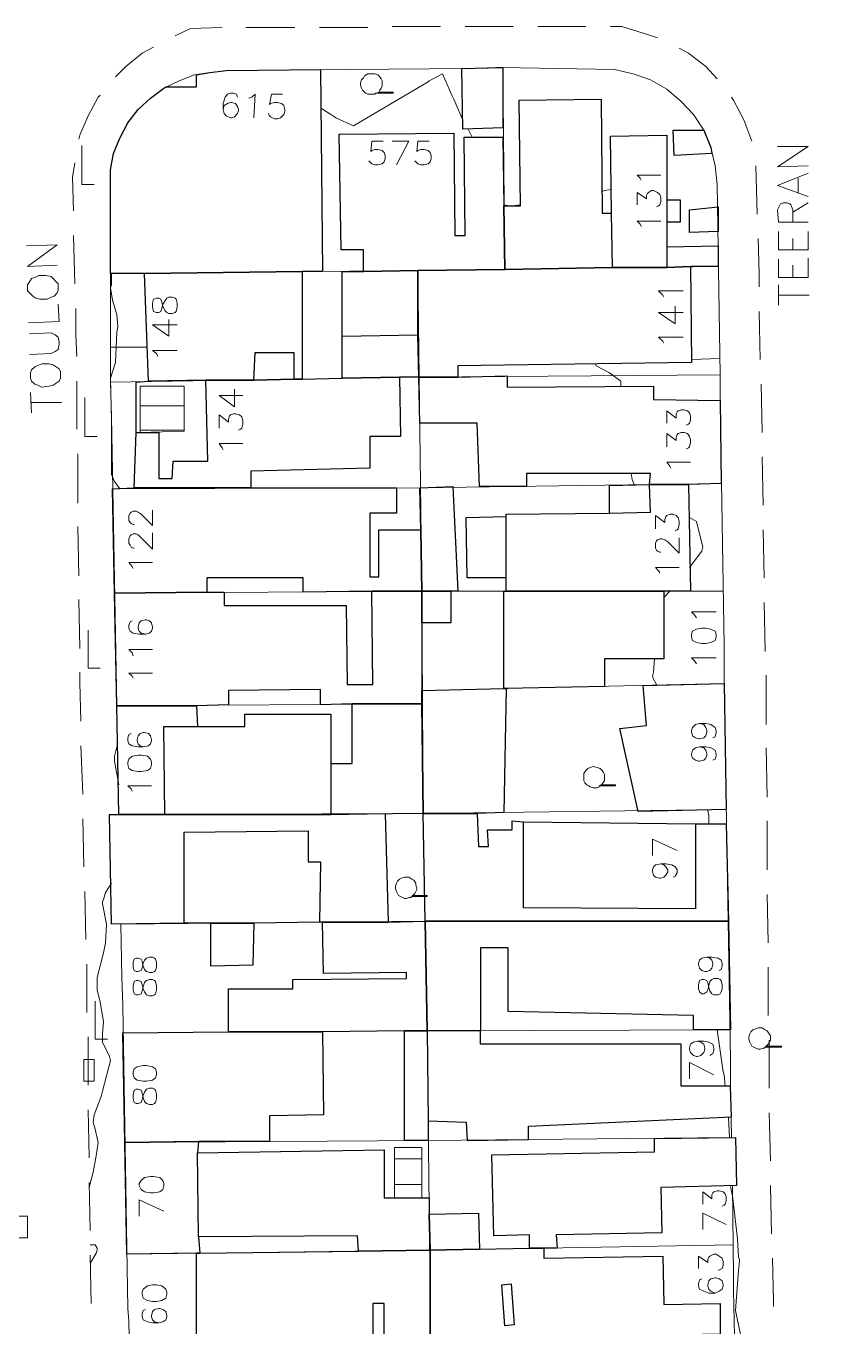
# Model space of a CAD drawing. Extents: x -2391 to 32076, y -11492 to 5852.
# Drawn here: x 4883.8 to 4949.3, y -1290.1 to -1182.6 of the extents above; entities that cross this region are included whole.
import ezdxf

# ---------------------------------------------------------------- set-up
doc = ezdxf.new("R2010")
doc.units = 0
doc.header["$LTSCALE"] = 7
for name, color, linetype in [('ALVE-CT', 3, 'CONTINUOUS'), ('PDF_A101 - EDIFICACAO', 7, 'CONTINUOUS'), ('PDF_A103 - PROJECAO_1', 7, 'CONTINUOUS'), ('PDF_A118 - PISCINA', 7, 'CONTINUOUS'), ('PDF_A122 - CASA_DE_MAQUINA', 7, 'CONTINUOUS'), ('PDF_A123 - N DE PORTA', 7, 'CONTINUOUS'), ('PDF_A124 - MURO', 7, 'CONTINUOUS'), ('PDF_C301 - MEIO_FIO_2D', 7, 'CONTINUOUS'), ('PDF_C307 - TXT_NOME_LOGRADOURO', 7, 'CONTINUOUS'), ('PDF_C317 - BOCA_LOBO', 7, 'CONTINUOUS'), ('PDF_F602 - ARVORE_ISOLADA', 7, 'CONTINUOUS'), ('PDF_I903 - POSTE', 7, 'CONTINUOUS'), ('PDF_N1401 - CURVA_MESTRA', 7, 'CONTINUOUS')]:
    doc.layers.add(name, color=color, linetype=linetype)

msp = doc.modelspace()

# ---------------------------------------------------------------- linework, layer by layer
at = {"layer": 'ALVE-CT'}
msp.add_circle((4550.796, -1271.53), 500, dxfattribs=at)
at = {"layer": 'PDF_A101 - EDIFICACAO', "lineweight": 30}
for points in [[(4906.637, -1202.868), (4893.599, -1203.037), (4890.805, -1203.037), (4890.805, -1194.486), (4891.059, -1193.132), (4891.567, -1191.862), (4892.245, -1190.592), (4893.091, -1189.491), (4894.107, -1188.56), (4895.208, -1187.713), (4895.377, -1187.628), (4897.917, -1187.628), (4897.917, -1187.205), (4897.917, -1186.612), (4899.018, -1186.443), (4900.372, -1186.274), (4908.161, -1186.189), (4908.331, -1202.868)], [(4923.231, -1191.015), (4919.93, -1191.1), (4919.845, -1186.104), (4923.147, -1186.02), (4923.231, -1186.02)], [(4931.359, -1188.644), (4931.444, -1198.042), (4932.206, -1198.042), (4932.121, -1191.692), (4936.778, -1191.608), (4936.778, -1196.941), (4937.878, -1196.941), (4937.878, -1198.804), (4936.778, -1198.804), (4936.778, -1200.836), (4941.011, -1200.751), (4941.011, -1202.445), (4938.725, -1202.445), (4936.778, -1202.529), (4932.29, -1202.529), (4923.401, -1202.699), (4923.316, -1197.449), (4924.671, -1197.449), (4924.586, -1188.729)], [(4923.316, -1197.449), (4923.401, -1202.699), (4916.204, -1202.783), (4911.717, -1202.868), (4911.717, -1201.09), (4909.855, -1201.09), (4909.685, -1191.523), (4919.168, -1191.438), (4919.252, -1199.905), (4920.099, -1199.905), (4920.014, -1191.777), (4923.231, -1191.777)], [(4940.503, -1193.132), (4937.37, -1193.301), (4937.286, -1191.184), (4939.826, -1191.184), (4940.418, -1192.624)], [(4941.011, -1199.566), (4938.64, -1199.651), (4938.64, -1197.788), (4941.011, -1197.534)], [(4919.506, -1211.588), (4916.289, -1211.588), (4916.204, -1208.117), (4916.204, -1202.783), (4923.401, -1202.699), (4932.29, -1202.529), (4936.778, -1202.529), (4938.725, -1202.445), (4938.81, -1210.403), (4919.506, -1210.657)], [(4898.679, -1211.842), (4893.938, -1211.927), (4893.599, -1203.037), (4906.637, -1202.868), (4906.637, -1211.758), (4905.96, -1211.758), (4902.658, -1211.842)], [(4914.68, -1211.588), (4909.939, -1211.673), (4909.939, -1208.202), (4909.939, -1202.868), (4911.717, -1202.868), (4916.204, -1202.783), (4916.204, -1208.117), (4916.289, -1211.588)], [(4902.404, -1220.732), (4892.753, -1220.732), (4892.922, -1216.16), (4892.922, -1212.012), (4893.938, -1211.927), (4898.679, -1211.842), (4902.658, -1211.842), (4905.96, -1211.758), (4906.637, -1211.758), (4909.939, -1211.673), (4914.68, -1211.588), (4914.765, -1216.499), (4912.225, -1216.499), (4912.225, -1219.123), (4902.404, -1219.377)], [(4938.556, -1220.478), (4935.338, -1220.478), (4935.423, -1219.547), (4925.179, -1219.547), (4925.179, -1220.647), (4921.284, -1220.647), (4921.115, -1215.398), (4916.374, -1215.398), (4916.289, -1211.588), (4919.506, -1211.588), (4923.57, -1211.504), (4923.57, -1212.435), (4935.677, -1212.35), (4935.677, -1213.451), (4941.18, -1213.535), (4941.265, -1220.393)], [(4916.458, -1224.203), (4916.543, -1229.283), (4912.395, -1229.283), (4906.722, -1229.368), (4906.722, -1228.182), (4898.764, -1228.182), (4898.764, -1229.368), (4891.144, -1229.452), (4890.975, -1220.817), (4892.753, -1220.732), (4902.404, -1220.732), (4914.426, -1220.732), (4914.426, -1222.848), (4912.225, -1222.848), (4912.225, -1228.098), (4912.987, -1228.098), (4912.987, -1224.203)], [(4918.914, -1229.283), (4916.543, -1229.283), (4916.458, -1224.203), (4916.374, -1220.732), (4919.083, -1220.647), (4919.506, -1229.283)], [(4938.556, -1220.478), (4938.725, -1229.283), (4936.524, -1229.283), (4923.485, -1229.283), (4923.485, -1228.182), (4920.268, -1228.182), (4920.184, -1223.187), (4923.485, -1223.102), (4923.485, -1222.933), (4932.037, -1222.848), (4932.037, -1220.563), (4935.338, -1220.478)], [(4916.543, -1231.908), (4916.543, -1237.495), (4916.543, -1238.596), (4910.786, -1238.596), (4908.161, -1238.681), (4908.161, -1237.411), (4900.542, -1237.495), (4900.542, -1238.681), (4897.917, -1238.765), (4891.313, -1238.765), (4891.144, -1229.452), (4898.764, -1229.368), (4900.203, -1229.368), (4900.203, -1230.468), (4910.278, -1230.468), (4910.363, -1236.987), (4912.479, -1236.987), (4912.395, -1229.283), (4916.543, -1229.283)], [(4916.543, -1231.908), (4916.543, -1229.283), (4918.914, -1229.283), (4918.914, -1231.908)], [(4923.485, -1237.326), (4923.316, -1237.326), (4923.316, -1229.283), (4923.485, -1229.283), (4936.524, -1229.283), (4936.524, -1234.871), (4931.613, -1234.871), (4931.613, -1237.157)], [(4941.688, -1247.316), (4934.407, -1247.486), (4932.883, -1240.628), (4935.084, -1240.374), (4934.83, -1237.072), (4941.519, -1236.903)], [(4921.115, -1247.655), (4916.628, -1247.655), (4916.543, -1238.596), (4916.543, -1237.495), (4923.316, -1237.326), (4923.485, -1237.326), (4923.316, -1247.57)], [(4916.543, -1238.596), (4916.628, -1247.655), (4909.008, -1247.74), (4895.292, -1247.74), (4891.483, -1247.74), (4891.313, -1238.765), (4897.917, -1238.765), (4898.002, -1240.459), (4901.896, -1240.459), (4901.896, -1239.443), (4909.008, -1239.443), (4909.008, -1243.506), (4910.786, -1243.506), (4910.786, -1238.596)], [(4896.901, -1256.714), (4890.89, -1256.799), (4890.721, -1247.74), (4891.483, -1247.74), (4895.292, -1247.74), (4909.008, -1247.74), (4913.495, -1247.655), (4913.749, -1256.629), (4908.331, -1256.629), (4908.077, -1256.629), (4902.658, -1256.714), (4899.102, -1256.714)], [(4921.115, -1247.655), (4921.2, -1250.364), (4922.046, -1250.364), (4921.962, -1249.01), (4923.993, -1249.01), (4923.993, -1248.248), (4924.925, -1248.332), (4939.148, -1248.502), (4941.688, -1248.502), (4941.858, -1256.545), (4916.797, -1256.545), (4916.628, -1247.655)], [(4899.102, -1256.714), (4902.658, -1256.714), (4902.574, -1260.185), (4899.102, -1260.27)], [(4916.966, -1265.604), (4915.104, -1265.604), (4908.331, -1265.688), (4900.542, -1265.688), (4900.542, -1262.132), (4905.875, -1262.132), (4905.875, -1261.37), (4915.273, -1261.286), (4915.273, -1260.778), (4908.415, -1260.863), (4908.331, -1256.629), (4913.749, -1256.629), (4916.797, -1256.545)], [(4921.369, -1265.604), (4916.966, -1265.604), (4916.797, -1256.545), (4941.858, -1256.545), (4942.027, -1265.519), (4938.979, -1265.519), (4938.979, -1264.334), (4923.655, -1263.995), (4923.655, -1258.746), (4921.369, -1258.746)], [(4898.086, -1274.747), (4891.991, -1274.832), (4891.821, -1265.773), (4900.542, -1265.688), (4908.331, -1265.688), (4908.415, -1272.546), (4903.928, -1272.631), (4903.928, -1274.747)], [(4917.051, -1273.054), (4920.184, -1273.139), (4920.268, -1274.663), (4925.348, -1274.578), (4925.348, -1273.477), (4942.111, -1272.715), (4942.027, -1270.176), (4937.963, -1270.176), (4937.963, -1266.704), (4921.369, -1266.704), (4921.369, -1265.604), (4916.966, -1265.604), (4917.051, -1273.054), (4917.051, -1274.663), (4915.104, -1274.663), (4915.104, -1265.604), (4916.966, -1265.604)], [(4926.618, -1283.552), (4925.433, -1283.552), (4925.433, -1282.452), (4922.47, -1282.536), (4922.3, -1275.848), (4935.762, -1275.594), (4935.762, -1274.493), (4942.45, -1274.409), (4942.535, -1278.388), (4936.27, -1278.557), (4936.354, -1282.282), (4927.634, -1282.452), (4927.719, -1283.552)], [(4898.086, -1274.747), (4898.002, -1275.679), (4913.41, -1275.425), (4913.41, -1279.404), (4917.136, -1279.404), (4917.136, -1280.758), (4917.22, -1283.722), (4911.294, -1283.806), (4911.209, -1282.536), (4898.086, -1282.621), (4898.171, -1283.976), (4897.917, -1283.976), (4892.16, -1284.06), (4891.991, -1274.832)], [(4921.284, -1283.637), (4917.22, -1283.722), (4917.136, -1280.758), (4921.2, -1280.674)], [(4917.22, -1292.611), (4917.22, -1292.696), (4913.41, -1292.611), (4913.41, -1288.124), (4912.479, -1288.124), (4912.479, -1292.611), (4901.05, -1292.611), (4900.626, -1292.611), (4900.626, -1291.595), (4897.917, -1291.595), (4897.917, -1283.976), (4898.171, -1283.976), (4911.294, -1283.806), (4917.22, -1283.722)], [(4926.618, -1283.552), (4926.618, -1284.399), (4936.439, -1284.23), (4936.524, -1288.209), (4941.18, -1288.124), (4941.18, -1290.664), (4936.778, -1290.749), (4936.778, -1291.341), (4924.332, -1291.595), (4924.332, -1292.527), (4921.03, -1292.611), (4919.845, -1292.611), (4917.22, -1292.611), (4917.22, -1283.722), (4921.284, -1283.637), (4925.433, -1283.552)]]:
    msp.add_lwpolyline(points, close=True, dxfattribs=at)
at = {"layer": 'PDF_A103 - PROJECAO_1', "lineweight": 30}
for points in [[(4936.778, -1196.941), (4936.778, -1198.804), (4936.778, -1200.836), (4936.778, -1202.529), (4932.29, -1202.529), (4932.206, -1198.042), (4932.121, -1191.692), (4936.778, -1191.608)], [(4916.289, -1211.588), (4914.68, -1211.588), (4909.939, -1211.673), (4909.939, -1208.202), (4916.204, -1208.117)], [(4902.404, -1220.732), (4892.753, -1220.732), (4892.922, -1216.16), (4894.784, -1216.16), (4894.784, -1219.97), (4895.885, -1219.97), (4895.97, -1218.531), (4898.848, -1218.531), (4898.679, -1211.842), (4902.658, -1211.842), (4905.96, -1211.758), (4906.637, -1211.758), (4909.939, -1211.673), (4914.68, -1211.588), (4914.765, -1216.499), (4912.225, -1216.499), (4912.225, -1219.123), (4902.404, -1219.377)], [(4936.524, -1229.283), (4923.485, -1229.283), (4923.485, -1228.182), (4923.485, -1223.102), (4923.485, -1222.933), (4932.037, -1222.848), (4935.423, -1222.764), (4935.338, -1220.478), (4938.556, -1220.478), (4938.725, -1229.283)], [(4909.008, -1247.74), (4895.292, -1247.74), (4895.208, -1240.459), (4898.002, -1240.459), (4901.896, -1240.459), (4901.896, -1239.443), (4909.008, -1239.443), (4909.008, -1243.506)], [(4939.148, -1248.502), (4939.148, -1255.529), (4924.925, -1255.444), (4924.925, -1248.332)], [(4908.077, -1256.629), (4902.658, -1256.714), (4899.102, -1256.714), (4896.901, -1256.714), (4896.901, -1249.179), (4907.145, -1249.094), (4907.145, -1251.634), (4908.161, -1251.634)], [(4917.136, -1280.758), (4917.22, -1283.722), (4911.294, -1283.806), (4911.209, -1282.536), (4898.086, -1282.621), (4898.002, -1275.679), (4913.41, -1275.425), (4913.41, -1279.404), (4917.136, -1279.404)]]:
    msp.add_lwpolyline(points, close=True, dxfattribs=at)
at = {"layer": 'PDF_A118 - PISCINA', "lineweight": 9}
for points in [[(4896.901, -1216.075), (4896.901, -1212.35), (4893.261, -1212.35), (4893.261, -1216.16)], [(4914.257, -1279.404), (4916.543, -1279.404), (4916.543, -1275.255), (4914.257, -1275.255)]]:
    msp.add_lwpolyline(points, close=True, dxfattribs=at)
for points in [[(4893.261, -1213.959), (4896.901, -1213.959)], [(4893.261, -1215.991), (4896.901, -1215.991)], [(4914.257, -1276.187), (4916.543, -1276.187)], [(4914.257, -1278.303), (4916.543, -1278.303)]]:
    msp.add_lwpolyline(points, dxfattribs=at)
at = {"layer": 'PDF_A122 - CASA_DE_MAQUINA', "lineweight": 30}
for points in [[(4905.96, -1211.758), (4902.658, -1211.842), (4902.743, -1209.556), (4905.96, -1209.556)], [(4924.163, -1289.902), (4923.401, -1289.987), (4923.147, -1286.6), (4923.909, -1286.516)]]:
    msp.add_lwpolyline(points, close=True, dxfattribs=at)
at = {"layer": 'PDF_A123 - N DE PORTA', "lineweight": 9}
for points in [[(4901.304, -1188.475), (4901.219, -1188.221), (4900.965, -1188.136), (4900.711, -1188.136), (4900.457, -1188.221), (4900.288, -1188.475), (4900.118, -1188.983), (4900.118, -1189.491), (4900.203, -1189.83), (4900.372, -1189.999), (4900.711, -1190.168), (4900.796, -1190.168), (4901.05, -1190.084), (4901.304, -1189.83), (4901.388, -1189.576), (4901.388, -1189.491), (4901.304, -1189.237), (4901.134, -1188.983), (4900.796, -1188.898), (4900.711, -1188.898), (4900.457, -1188.983), (4900.203, -1189.152), (4900.118, -1189.491)], [(4902.235, -1188.56), (4902.489, -1188.475), (4902.743, -1188.221), (4902.658, -1190.168)], [(4905.029, -1188.221), (4904.097, -1188.221), (4903.928, -1189.068), (4904.013, -1188.983), (4904.351, -1188.898), (4904.605, -1188.898), (4904.944, -1188.983), (4905.113, -1189.152), (4905.198, -1189.491), (4905.198, -1189.66), (4905.113, -1189.914), (4904.859, -1190.168), (4904.605, -1190.253), (4904.351, -1190.253), (4904.013, -1190.084), (4903.928, -1189.999), (4903.843, -1189.83)], [(4913.326, -1192.116), (4912.395, -1192.116), (4912.31, -1192.962), (4912.395, -1192.878), (4912.649, -1192.793), (4912.902, -1192.793), (4913.241, -1192.878), (4913.41, -1193.047), (4913.495, -1193.301), (4913.495, -1193.555), (4913.41, -1193.809), (4913.241, -1193.978), (4912.902, -1194.063), (4912.649, -1194.063), (4912.395, -1193.978), (4912.31, -1193.893), (4912.141, -1193.724)], [(4914.426, -1194.063), (4915.442, -1192.116), (4914.088, -1192.116)], [(4917.136, -1192.116), (4916.204, -1192.116), (4916.12, -1192.962), (4916.204, -1192.878), (4916.458, -1192.793), (4916.712, -1192.793), (4917.051, -1192.878), (4917.22, -1193.047), (4917.305, -1193.301), (4917.305, -1193.555), (4917.22, -1193.809), (4917.051, -1193.978), (4916.712, -1194.063), (4916.458, -1194.063), (4916.204, -1193.978), (4916.12, -1193.893), (4915.95, -1193.724)], [(4934.661, -1195.333), (4934.576, -1195.163), (4934.322, -1194.909), (4936.27, -1194.909)], [(4934.322, -1197.365), (4934.322, -1196.349), (4935.084, -1196.857), (4935.084, -1196.603), (4935.169, -1196.433), (4935.254, -1196.349), (4935.508, -1196.179), (4935.677, -1196.179), (4936.016, -1196.349), (4936.185, -1196.518), (4936.27, -1196.772), (4936.27, -1197.111), (4936.185, -1197.365), (4936.1, -1197.449), (4935.931, -1197.534)], [(4934.661, -1199.143), (4934.576, -1198.973), (4934.322, -1198.719), (4936.27, -1198.719)], [(4936.524, -1204.984), (4936.439, -1204.815), (4936.1, -1204.476), (4938.132, -1204.476)], [(4938.132, -1206.254), (4936.1, -1206.254), (4937.455, -1207.186), (4937.455, -1205.746)], [(4896.308, -1207.27), (4894.276, -1207.27), (4895.631, -1208.202), (4895.631, -1206.847)], [(4936.524, -1208.794), (4936.439, -1208.625), (4936.1, -1208.286), (4938.132, -1208.286)], [(4894.7, -1209.895), (4894.615, -1209.641), (4894.276, -1209.387), (4896.308, -1209.387)], [(4901.727, -1213.112), (4899.78, -1213.112), (4901.05, -1214.043), (4901.05, -1212.604)], [(4936.778, -1215.398), (4936.778, -1214.382), (4937.54, -1214.975), (4937.54, -1214.636), (4937.624, -1214.467), (4937.709, -1214.382), (4937.963, -1214.297), (4938.217, -1214.297), (4938.471, -1214.382), (4938.64, -1214.551), (4938.725, -1214.805), (4938.725, -1215.144), (4938.64, -1215.398), (4938.556, -1215.483), (4938.386, -1215.567)], [(4899.78, -1215.821), (4899.78, -1214.721), (4900.542, -1215.313), (4900.542, -1215.059), (4900.626, -1214.805), (4900.711, -1214.721), (4900.965, -1214.636), (4901.134, -1214.636), (4901.473, -1214.721), (4901.642, -1214.89), (4901.727, -1215.229), (4901.727, -1215.483), (4901.642, -1215.821), (4901.558, -1215.906), (4901.388, -1215.991)], [(4936.778, -1217.345), (4936.778, -1216.245), (4937.54, -1216.837), (4937.54, -1216.583), (4937.624, -1216.329), (4937.709, -1216.245), (4937.963, -1216.16), (4938.217, -1216.16), (4938.471, -1216.245), (4938.64, -1216.499), (4938.725, -1216.753), (4938.725, -1217.007), (4938.64, -1217.345), (4938.556, -1217.43), (4938.386, -1217.515)], [(4900.118, -1217.599), (4900.034, -1217.43), (4899.78, -1217.091), (4901.727, -1217.091)], [(4937.116, -1219.123), (4937.032, -1218.954), (4936.778, -1218.615), (4938.725, -1218.615)], [(4892.753, -1223.78), (4892.668, -1223.78), (4892.499, -1223.695), (4892.414, -1223.61), (4892.329, -1223.441), (4892.329, -1223.018), (4892.414, -1222.848), (4892.499, -1222.764), (4892.668, -1222.679), (4892.922, -1222.679), (4893.091, -1222.764), (4893.345, -1222.933), (4894.276, -1223.864), (4894.276, -1222.594)], [(4935.846, -1224.118), (4935.846, -1223.018), (4936.608, -1223.61), (4936.608, -1223.356), (4936.693, -1223.102), (4936.778, -1223.018), (4937.032, -1222.933), (4937.286, -1222.933), (4937.54, -1223.018), (4937.709, -1223.187), (4937.794, -1223.526), (4937.794, -1223.78), (4937.709, -1224.118), (4937.624, -1224.203), (4937.455, -1224.288)], [(4892.753, -1225.727), (4892.668, -1225.727), (4892.499, -1225.642), (4892.414, -1225.473), (4892.329, -1225.304), (4892.329, -1224.965), (4892.414, -1224.711), (4892.499, -1224.626), (4892.668, -1224.542), (4892.922, -1224.542), (4893.091, -1224.626), (4893.345, -1224.88), (4894.276, -1225.812), (4894.276, -1224.457)], [(4936.27, -1226.066), (4936.185, -1226.066), (4936.016, -1225.981), (4935.931, -1225.896), (4935.846, -1225.727), (4935.846, -1225.304), (4935.931, -1225.134), (4936.016, -1225.05), (4936.185, -1224.965), (4936.354, -1224.965), (4936.608, -1225.05), (4936.862, -1225.219), (4937.794, -1226.15), (4937.794, -1224.88)], [(4892.668, -1227.42), (4892.583, -1227.251), (4892.329, -1226.912), (4894.276, -1226.912)], [(4936.185, -1227.759), (4936.1, -1227.59), (4935.846, -1227.336), (4937.794, -1227.336)], [(4892.583, -1231.738), (4892.414, -1231.823), (4892.329, -1232.077), (4892.329, -1232.331), (4892.414, -1232.585), (4892.668, -1232.754), (4893.176, -1232.839), (4893.684, -1232.839), (4894.022, -1232.754), (4894.192, -1232.585), (4894.276, -1232.331), (4894.276, -1232.246), (4894.192, -1231.908), (4894.022, -1231.738), (4893.768, -1231.654), (4893.684, -1231.654), (4893.345, -1231.738), (4893.176, -1231.908), (4893.091, -1232.246), (4893.091, -1232.331), (4893.176, -1232.585), (4893.345, -1232.754), (4893.684, -1232.839)], [(4939.233, -1231.484), (4939.064, -1231.23), (4938.81, -1230.976), (4940.842, -1230.976)], [(4892.668, -1234.617), (4892.583, -1234.363), (4892.329, -1234.109), (4894.276, -1234.109)], [(4939.233, -1235.294), (4939.064, -1235.04), (4938.81, -1234.786), (4940.842, -1234.786)], [(4892.668, -1236.479), (4892.583, -1236.31), (4892.329, -1236.056), (4894.276, -1236.056)], [(4939.487, -1240.205), (4939.826, -1240.289), (4939.995, -1240.543), (4940.08, -1240.797), (4940.08, -1240.882), (4939.995, -1241.221), (4939.826, -1241.39), (4939.487, -1241.475), (4939.402, -1241.475), (4939.148, -1241.39), (4938.894, -1241.221), (4938.81, -1240.882), (4938.81, -1240.797), (4938.894, -1240.543), (4939.148, -1240.289), (4939.487, -1240.205), (4939.995, -1240.205), (4940.418, -1240.289), (4940.757, -1240.543), (4940.842, -1240.797), (4940.842, -1240.967), (4940.757, -1241.305), (4940.588, -1241.39)], [(4892.499, -1241.051), (4892.329, -1241.136), (4892.245, -1241.39), (4892.245, -1241.644), (4892.329, -1241.898), (4892.583, -1242.067), (4893.091, -1242.152), (4893.514, -1242.152), (4893.938, -1242.067), (4894.107, -1241.898), (4894.192, -1241.644), (4894.192, -1241.559), (4894.107, -1241.221), (4893.938, -1241.051), (4893.599, -1240.967), (4893.514, -1240.967), (4893.261, -1241.051), (4893.091, -1241.221), (4893.007, -1241.559), (4893.007, -1241.644), (4893.091, -1241.898), (4893.261, -1242.067), (4893.514, -1242.152)], [(4939.487, -1242.152), (4939.826, -1242.236), (4939.995, -1242.406), (4940.08, -1242.744), (4940.08, -1242.829), (4939.995, -1243.083), (4939.826, -1243.252), (4939.487, -1243.337), (4939.402, -1243.337), (4939.148, -1243.252), (4938.894, -1243.083), (4938.81, -1242.829), (4938.81, -1242.744), (4938.894, -1242.406), (4939.148, -1242.236), (4939.487, -1242.152), (4939.995, -1242.152), (4940.418, -1242.236), (4940.757, -1242.406), (4940.842, -1242.744), (4940.842, -1242.914), (4940.757, -1243.168), (4940.588, -1243.252)], [(4892.583, -1245.792), (4892.499, -1245.623), (4892.245, -1245.369), (4894.192, -1245.369)], [(4937.624, -1250.703), (4935.592, -1249.772), (4935.592, -1251.126)], [(4936.27, -1251.803), (4936.524, -1251.888), (4936.693, -1252.057), (4936.862, -1252.311), (4936.862, -1252.481), (4936.693, -1252.735), (4936.524, -1252.904), (4936.27, -1252.989), (4936.185, -1252.989), (4935.846, -1252.904), (4935.677, -1252.735), (4935.592, -1252.481), (4935.592, -1252.311), (4935.677, -1252.057), (4935.846, -1251.888), (4936.27, -1251.803), (4936.693, -1251.803), (4937.201, -1251.888), (4937.455, -1252.057), (4937.624, -1252.311), (4937.624, -1252.565), (4937.455, -1252.819), (4937.286, -1252.904)], [(4940.08, -1259.508), (4940.334, -1259.593), (4940.503, -1259.762), (4940.588, -1260.016), (4940.588, -1260.101), (4940.503, -1260.439), (4940.334, -1260.609), (4940.08, -1260.693), (4939.91, -1260.693), (4939.656, -1260.609), (4939.487, -1260.439), (4939.402, -1260.101), (4939.402, -1260.016), (4939.487, -1259.762), (4939.656, -1259.593), (4940.08, -1259.508), (4940.503, -1259.508), (4941.011, -1259.593), (4941.265, -1259.762), (4941.35, -1260.016), (4941.35, -1260.27), (4941.265, -1260.524), (4941.096, -1260.609)], [(4939.318, -1266.45), (4939.572, -1266.535), (4939.826, -1266.704), (4939.91, -1267.043), (4939.91, -1267.128), (4939.826, -1267.382), (4939.572, -1267.636), (4939.318, -1267.72), (4939.233, -1267.72), (4938.979, -1267.636), (4938.725, -1267.382), (4938.64, -1267.128), (4938.64, -1267.043), (4938.725, -1266.704), (4938.979, -1266.535), (4939.318, -1266.45), (4939.826, -1266.45), (4940.249, -1266.535), (4940.588, -1266.704), (4940.672, -1267.043), (4940.672, -1267.212), (4940.588, -1267.466), (4940.334, -1267.636)], [(4940.672, -1269.244), (4938.64, -1268.228), (4938.64, -1269.583)], [(4939.741, -1279.912), (4939.741, -1278.896), (4940.503, -1279.489), (4940.503, -1279.15), (4940.588, -1278.981), (4940.672, -1278.896), (4940.926, -1278.811), (4941.096, -1278.811), (4941.434, -1278.896), (4941.604, -1279.065), (4941.688, -1279.319), (4941.688, -1279.658), (4941.604, -1279.912), (4941.519, -1279.997), (4941.35, -1280.081)], [(4895.208, -1280.504), (4893.176, -1279.573), (4893.176, -1280.928)], [(4941.688, -1281.605), (4939.741, -1280.674), (4939.741, -1282.028)], [(4939.402, -1285.246), (4939.402, -1284.23), (4940.164, -1284.738), (4940.164, -1284.484), (4940.249, -1284.314), (4940.334, -1284.23), (4940.672, -1284.06), (4940.842, -1284.06), (4941.096, -1284.23), (4941.35, -1284.399), (4941.434, -1284.653), (4941.434, -1284.992), (4941.35, -1285.246), (4941.18, -1285.33), (4941.011, -1285.415)], [(4939.656, -1286.092), (4939.487, -1286.177), (4939.402, -1286.516), (4939.402, -1286.685), (4939.487, -1286.939), (4939.826, -1287.108), (4940.249, -1287.278), (4940.757, -1287.278), (4941.096, -1287.108), (4941.35, -1286.939), (4941.434, -1286.685), (4941.434, -1286.6), (4941.35, -1286.262), (4941.096, -1286.092), (4940.842, -1286.008), (4940.757, -1286.008), (4940.418, -1286.092), (4940.249, -1286.262), (4940.164, -1286.6), (4940.164, -1286.685), (4940.249, -1286.939), (4940.418, -1287.108), (4940.757, -1287.278)], [(4893.684, -1288.632), (4893.514, -1288.717), (4893.43, -1288.971), (4893.43, -1289.225), (4893.514, -1289.479), (4893.853, -1289.648), (4894.276, -1289.733), (4894.784, -1289.733), (4895.123, -1289.648), (4895.377, -1289.479), (4895.462, -1289.225), (4895.462, -1289.14), (4895.377, -1288.802), (4895.123, -1288.632), (4894.869, -1288.548), (4894.784, -1288.548), (4894.446, -1288.632), (4894.276, -1288.802), (4894.192, -1289.14), (4894.192, -1289.225), (4894.276, -1289.479), (4894.446, -1289.648), (4894.784, -1289.733)]]:
    msp.add_lwpolyline(points, dxfattribs=at)
for points in [[(4894.276, -1205.831), (4894.361, -1206.17), (4894.615, -1206.254), (4894.784, -1206.254), (4894.954, -1206.17), (4895.038, -1205.916), (4895.123, -1205.577), (4895.292, -1205.323), (4895.462, -1205.069), (4895.631, -1204.984), (4895.885, -1204.984), (4896.139, -1205.069), (4896.224, -1205.154), (4896.308, -1205.492), (4896.308, -1205.831), (4896.224, -1206.17), (4896.139, -1206.254), (4895.885, -1206.339), (4895.631, -1206.339), (4895.462, -1206.254), (4895.292, -1206.085), (4895.123, -1205.746), (4895.038, -1205.408), (4894.954, -1205.154), (4894.784, -1205.069), (4894.615, -1205.069), (4894.361, -1205.154), (4894.276, -1205.492)], [(4938.81, -1233.093), (4938.894, -1233.347), (4939.233, -1233.516), (4939.656, -1233.601), (4939.995, -1233.601), (4940.418, -1233.516), (4940.757, -1233.347), (4940.842, -1233.093), (4940.842, -1232.839), (4940.757, -1232.585), (4940.418, -1232.415), (4939.995, -1232.331), (4939.656, -1232.331), (4939.233, -1232.415), (4938.894, -1232.585), (4938.81, -1232.839)], [(4892.245, -1243.591), (4892.329, -1243.93), (4892.583, -1244.099), (4893.091, -1244.184), (4893.345, -1244.184), (4893.853, -1244.099), (4894.107, -1243.93), (4894.192, -1243.591), (4894.192, -1243.422), (4894.107, -1243.168), (4893.853, -1242.914), (4893.345, -1242.829), (4893.091, -1242.829), (4892.583, -1242.914), (4892.329, -1243.168), (4892.245, -1243.422)], [(4892.668, -1260.355), (4892.753, -1260.609), (4892.922, -1260.693), (4893.091, -1260.693), (4893.345, -1260.609), (4893.43, -1260.439), (4893.514, -1260.016), (4893.599, -1259.762), (4893.768, -1259.593), (4894.022, -1259.508), (4894.276, -1259.508), (4894.446, -1259.593), (4894.53, -1259.677), (4894.615, -1259.931), (4894.615, -1260.355), (4894.53, -1260.609), (4894.446, -1260.693), (4894.276, -1260.778), (4894.022, -1260.778), (4893.768, -1260.693), (4893.599, -1260.524), (4893.514, -1260.27), (4893.43, -1259.847), (4893.345, -1259.677), (4893.091, -1259.593), (4892.922, -1259.593), (4892.753, -1259.677), (4892.668, -1259.931)], [(4892.668, -1262.217), (4892.753, -1262.556), (4892.922, -1262.64), (4893.091, -1262.64), (4893.345, -1262.556), (4893.43, -1262.302), (4893.514, -1261.963), (4893.599, -1261.624), (4893.768, -1261.455), (4894.022, -1261.37), (4894.276, -1261.37), (4894.446, -1261.455), (4894.53, -1261.54), (4894.615, -1261.878), (4894.615, -1262.217), (4894.53, -1262.556), (4894.446, -1262.64), (4894.276, -1262.725), (4894.022, -1262.725), (4893.768, -1262.64), (4893.599, -1262.386), (4893.514, -1262.132), (4893.43, -1261.794), (4893.345, -1261.54), (4893.091, -1261.455), (4892.922, -1261.455), (4892.753, -1261.54), (4892.668, -1261.878)], [(4939.402, -1262.132), (4939.487, -1262.386), (4939.656, -1262.556), (4939.826, -1262.556), (4940.08, -1262.386), (4940.164, -1262.217), (4940.249, -1261.878), (4940.334, -1261.54), (4940.503, -1261.37), (4940.672, -1261.286), (4941.011, -1261.286), (4941.18, -1261.37), (4941.265, -1261.455), (4941.35, -1261.794), (4941.35, -1262.132), (4941.265, -1262.386), (4941.18, -1262.556), (4941.011, -1262.64), (4940.672, -1262.64), (4940.503, -1262.556), (4940.334, -1262.302), (4940.249, -1262.048), (4940.164, -1261.624), (4940.08, -1261.455), (4939.826, -1261.37), (4939.656, -1261.37), (4939.487, -1261.455), (4939.402, -1261.794)], [(4892.668, -1269.244), (4892.753, -1269.498), (4893.007, -1269.668), (4893.514, -1269.752), (4893.768, -1269.752), (4894.276, -1269.668), (4894.53, -1269.498), (4894.615, -1269.244), (4894.615, -1268.99), (4894.53, -1268.736), (4894.276, -1268.567), (4893.768, -1268.482), (4893.514, -1268.482), (4893.007, -1268.567), (4892.753, -1268.736), (4892.668, -1268.99)], [(4892.668, -1271.191), (4892.753, -1271.53), (4892.922, -1271.615), (4893.091, -1271.615), (4893.345, -1271.53), (4893.43, -1271.276), (4893.514, -1270.937), (4893.599, -1270.684), (4893.768, -1270.43), (4894.022, -1270.345), (4894.276, -1270.345), (4894.446, -1270.43), (4894.53, -1270.514), (4894.615, -1270.853), (4894.615, -1271.191), (4894.53, -1271.53), (4894.446, -1271.615), (4894.276, -1271.699), (4894.022, -1271.699), (4893.768, -1271.615), (4893.599, -1271.445), (4893.514, -1271.107), (4893.43, -1270.768), (4893.345, -1270.514), (4893.091, -1270.43), (4892.922, -1270.43), (4892.753, -1270.514), (4892.668, -1270.853)], [(4893.176, -1278.388), (4893.345, -1278.727), (4893.599, -1278.896), (4894.107, -1278.981), (4894.361, -1278.981), (4894.869, -1278.896), (4895.123, -1278.727), (4895.208, -1278.388), (4895.208, -1278.219), (4895.123, -1277.965), (4894.869, -1277.711), (4894.361, -1277.626), (4894.107, -1277.626), (4893.599, -1277.711), (4893.345, -1277.965), (4893.176, -1278.219)], [(4893.43, -1287.362), (4893.514, -1287.701), (4893.853, -1287.87), (4894.276, -1287.955), (4894.615, -1287.955), (4895.038, -1287.87), (4895.377, -1287.701), (4895.462, -1287.362), (4895.462, -1287.193), (4895.377, -1286.939), (4895.038, -1286.685), (4894.615, -1286.6), (4894.276, -1286.6), (4893.853, -1286.685), (4893.514, -1286.939), (4893.43, -1287.193)]]:
    msp.add_lwpolyline(points, close=True, dxfattribs=at)
at = {"layer": 'PDF_A124 - MURO', "lineweight": 9}
msp.add_lwpolyline([(4920.522, -1186.104), (4922.639, -1186.02), (4923.147, -1186.02), (4932.46, -1186.189), (4933.984, -1186.528), (4935.423, -1187.036), (4936.778, -1187.798), (4937.963, -1188.814), (4938.979, -1189.914), (4939.826, -1191.184), (4940.418, -1192.624), (4940.757, -1194.147), (4940.926, -1195.671), (4941.18, -1211.419), (4916.289, -1211.588), (4890.805, -1212.012), (4890.805, -1210.064), (4890.805, -1194.486), (4891.059, -1193.132), (4891.567, -1191.862), (4892.245, -1190.592), (4893.091, -1189.491), (4894.107, -1188.56), (4895.208, -1187.713), (4896.478, -1187.12), (4897.748, -1186.612), (4899.018, -1186.443), (4900.372, -1186.274)], close=True, dxfattribs=at)
for points in [[(4908.331, -1202.868), (4908.161, -1186.189)], [(4923.401, -1202.699), (4923.231, -1186.02)], [(4890.805, -1203.037), (4916.204, -1202.783), (4941.011, -1202.445)], [(4917.051, -1319.704), (4917.474, -1310.56), (4917.39, -1301.924), (4916.966, -1265.604), (4916.628, -1247.655), (4916.543, -1229.283), (4916.204, -1202.783)], [(4890.805, -1209.133), (4893.853, -1209.133)], [(4938.81, -1210.149), (4941.18, -1210.064)], [(4941.688, -1247.316), (4916.628, -1247.655), (4891.483, -1247.74), (4890.89, -1214.89), (4890.805, -1212.012)], [(4941.18, -1211.419), (4941.18, -1213.535), (4941.519, -1233.77), (4941.519, -1235.209), (4941.519, -1236.903), (4942.027, -1267.974), (4942.027, -1269.922), (4942.111, -1274.409), (4917.051, -1274.663), (4891.991, -1274.832)], [(4890.975, -1220.817), (4916.374, -1220.732), (4941.265, -1220.393)], [(4941.434, -1229.283), (4916.543, -1229.283), (4891.144, -1229.452)], [(4916.543, -1237.495), (4941.519, -1236.903)], [(4891.313, -1238.765), (4916.543, -1238.596)], [(4941.858, -1256.545), (4916.797, -1256.545), (4891.652, -1256.799), (4891.737, -1261.201), (4891.821, -1263.487), (4892.245, -1288.548), (4892.329, -1289.564), (4892.499, -1298.961), (4892.499, -1301.586), (4892.668, -1309.206), (4911.04, -1309.121), (4911.04, -1304.718), (4909.939, -1304.718), (4909.939, -1302.009)], [(4891.821, -1265.773), (4916.966, -1265.604), (4942.027, -1265.519)], [(4942.196, -1278.388), (4942.281, -1285.838), (4942.281, -1287.024), (4942.365, -1290.833), (4942.365, -1292.273)], [(4942.281, -1283.298), (4917.22, -1283.722), (4892.16, -1284.06)]]:
    msp.add_lwpolyline(points, dxfattribs=at)
at = {"layer": 'PDF_C301 - MEIO_FIO_2D', "lineweight": 9}
for points in [[(4900.034, -1182.718), (4897.409, -1182.803), (4896.139, -1183.395)], [(4900.034, -1182.718), (4900.034, -1182.718)], [(4906.045, -1182.718), (4901.981, -1182.718)], [(4912.056, -1182.718), (4908.077, -1182.718)], [(4918.067, -1182.633), (4914.088, -1182.633)], [(4924.078, -1182.633), (4923.147, -1182.633), (4920.099, -1182.633)], [(4930.089, -1182.633), (4926.11, -1182.633)], [(4936.016, -1183.564), (4935.254, -1183.311), (4933.052, -1182.633), (4932.29, -1182.633), (4932.121, -1182.633)], [(4894.361, -1184.326), (4893.43, -1184.834), (4892.075, -1185.935), (4891.229, -1186.782)], [(4940.926, -1186.951), (4939.995, -1185.935), (4938.556, -1184.834), (4937.794, -1184.411)], [(4889.959, -1188.306), (4889.789, -1188.475), (4888.943, -1189.999), (4888.265, -1191.608), (4888.181, -1191.946)], [(4943.805, -1192.116), (4943.127, -1190.338), (4942.281, -1188.729), (4942.111, -1188.475)], [(4887.842, -1193.893), (4887.673, -1195.079), (4887.757, -1197.873)], [(4944.228, -1198.127), (4944.143, -1194.147)], [(4887.757, -1199.905), (4887.842, -1203.884)], [(4944.397, -1204.138), (4944.397, -1203.037), (4944.313, -1200.159)], [(4887.927, -1205.916), (4887.927, -1208.117), (4888.011, -1209.895)], [(4944.482, -1210.149), (4944.397, -1206.17)], [(4888.011, -1211.927), (4888.011, -1215.906)], [(4944.651, -1216.16), (4944.567, -1212.181)], [(4888.096, -1217.938), (4888.096, -1222.002)], [(4944.736, -1222.171), (4944.651, -1218.192)], [(4888.096, -1223.949), (4888.181, -1228.013)], [(4944.821, -1228.182), (4944.736, -1224.203)], [(4888.181, -1229.96), (4888.265, -1234.024)], [(4944.905, -1234.278), (4944.821, -1230.214)], [(4888.265, -1235.971), (4888.265, -1236.818), (4888.35, -1240.035)], [(4944.99, -1240.289), (4944.99, -1236.225)], [(4888.35, -1242.067), (4888.519, -1246.046)], [(4945.075, -1246.3), (4944.99, -1242.236)], [(4888.519, -1248.078), (4888.604, -1252.057)], [(4945.075, -1252.311), (4945.075, -1248.248)], [(4888.689, -1254.089), (4888.773, -1258.069)], [(4945.159, -1258.323), (4945.075, -1254.343)], [(4888.858, -1260.101), (4888.858, -1260.778), (4888.858, -1264.08)], [(4945.159, -1264.334), (4945.159, -1261.794), (4945.159, -1260.355)], [(4888.943, -1266.112), (4888.943, -1270.091)], [(4945.244, -1270.345), (4945.244, -1266.366)], [(4888.943, -1272.123), (4889.027, -1276.102)], [(4945.329, -1276.356), (4945.244, -1272.377)], [(4889.027, -1278.134), (4889.112, -1282.113)], [(4945.413, -1282.367), (4945.329, -1278.388)], [(4889.112, -1284.145), (4889.197, -1288.124)], [(4945.583, -1288.378), (4945.583, -1287.955), (4945.498, -1284.399)]]:
    msp.add_lwpolyline(points, dxfattribs=at)
at = {"layer": 'PDF_C307 - TXT_NOME_LOGRADOURO', "lineweight": 9}
for points in [[(4948.461, -1194.147), (4945.921, -1194.232), (4948.461, -1192.539), (4945.921, -1192.539)], [(4948.461, -1196.687), (4945.921, -1195.756), (4948.461, -1194.74)], [(4947.615, -1196.349), (4947.615, -1195.163)], [(4948.461, -1198.804), (4946.006, -1198.804), (4945.921, -1197.788), (4946.091, -1197.449), (4946.175, -1197.28), (4946.429, -1197.195), (4946.683, -1197.195), (4946.937, -1197.28), (4947.022, -1197.365), (4947.191, -1197.788), (4947.191, -1198.804)], [(4947.191, -1197.957), (4948.461, -1197.195)], [(4948.461, -1199.566), (4948.461, -1201.09), (4946.006, -1201.09), (4946.006, -1199.566)], [(4947.191, -1201.09), (4947.191, -1200.159)], [(4886.403, -1202.36), (4883.947, -1202.445), (4886.403, -1200.667), (4883.863, -1200.751)], [(4948.461, -1201.767), (4948.461, -1203.376), (4946.006, -1203.376), (4946.006, -1201.852)], [(4947.191, -1203.376), (4947.191, -1202.36)], [(4946.006, -1205.662), (4946.006, -1203.968)], [(4946.006, -1204.815), (4948.546, -1204.815)], [(4884.032, -1207.101), (4886.572, -1207.016), (4886.487, -1205.577)], [(4884.117, -1209.726), (4885.895, -1209.641), (4886.233, -1209.472), (4886.487, -1209.302), (4886.572, -1208.879), (4886.572, -1208.71), (4886.487, -1208.286), (4886.233, -1208.117), (4885.895, -1207.948), (4884.117, -1208.032)], [(4884.286, -1214.551), (4884.201, -1212.858)], [(4884.201, -1213.705), (4886.741, -1213.705)]]:
    msp.add_lwpolyline(points, dxfattribs=at)
for points in [[(4883.947, -1204.476), (4884.117, -1204.646), (4884.371, -1204.9), (4884.625, -1205.069), (4884.963, -1205.154), (4885.556, -1205.154), (4885.895, -1204.984), (4886.149, -1204.9), (4886.403, -1204.646), (4886.487, -1204.392), (4886.487, -1203.884), (4886.318, -1203.714), (4886.064, -1203.46), (4885.895, -1203.291), (4885.471, -1203.206), (4884.879, -1203.206), (4884.54, -1203.376), (4884.286, -1203.46), (4884.117, -1203.714), (4883.947, -1203.968)], [(4884.201, -1211.673), (4884.286, -1211.927), (4884.54, -1212.181), (4884.794, -1212.266), (4885.133, -1212.435), (4885.725, -1212.35), (4886.064, -1212.266), (4886.318, -1212.096), (4886.572, -1211.927), (4886.657, -1211.673), (4886.657, -1211.165), (4886.572, -1210.911), (4886.318, -1210.742), (4886.064, -1210.572), (4885.725, -1210.488), (4885.133, -1210.488), (4884.709, -1210.657), (4884.54, -1210.742), (4884.286, -1210.996), (4884.201, -1211.25)]]:
    msp.add_lwpolyline(points, close=True, dxfattribs=at)
at = {"layer": 'PDF_C317 - BOCA_LOBO', "lineweight": 9}
for points in [[(4888.604, -1267.974), (4888.604, -1269.752), (4889.451, -1269.752), (4889.451, -1267.974)], [(4883.101, -1280.928), (4883.101, -1282.706), (4883.947, -1282.706), (4883.947, -1280.928)]]:
    msp.add_lwpolyline(points, close=True, dxfattribs=at)
at = {"layer": 'PDF_F602 - ARVORE_ISOLADA', "lineweight": 9}
for points in [[(4912.987, -1188.052), (4912.818, -1188.136), (4912.733, -1188.136), (4912.649, -1188.221), (4912.479, -1188.221), (4912.225, -1188.221), (4912.056, -1188.221), (4911.887, -1188.136), (4911.717, -1187.967), (4911.633, -1187.882), (4911.548, -1187.713), (4911.463, -1187.459), (4911.463, -1187.29), (4911.548, -1187.036), (4911.717, -1186.866), (4911.802, -1186.697), (4912.056, -1186.528), (4912.31, -1186.528), (4912.649, -1186.528), (4912.902, -1186.612), (4913.072, -1186.782), (4913.156, -1186.951), (4913.241, -1187.12), (4913.241, -1187.374), (4913.241, -1187.544), (4913.156, -1187.713), (4913.072, -1187.882), (4912.987, -1188.052), (4912.818, -1188.136), (4914.172, -1188.136), (4914.172, -1188.052)], [(4931.359, -1245.284), (4931.19, -1245.369), (4931.19, -1245.454), (4931.021, -1245.538), (4930.851, -1245.538), (4930.682, -1245.538), (4930.428, -1245.454), (4930.343, -1245.369), (4930.174, -1245.284), (4930.005, -1245.115), (4929.92, -1244.946), (4929.92, -1244.776), (4929.92, -1244.522), (4929.92, -1244.353), (4930.089, -1244.099), (4930.259, -1243.93), (4930.428, -1243.845), (4930.682, -1243.76), (4931.021, -1243.845), (4931.275, -1243.93), (4931.444, -1244.099), (4931.529, -1244.268), (4931.613, -1244.438), (4931.613, -1244.607), (4931.613, -1244.776), (4931.613, -1244.946), (4931.444, -1245.2), (4931.359, -1245.284), (4931.19, -1245.369), (4932.544, -1245.369), (4932.544, -1245.284)], [(4915.781, -1254.428), (4915.696, -1254.513), (4915.612, -1254.597), (4915.442, -1254.597), (4915.273, -1254.682), (4915.104, -1254.682), (4914.934, -1254.597), (4914.765, -1254.513), (4914.596, -1254.428), (4914.511, -1254.259), (4914.426, -1254.089), (4914.342, -1253.835), (4914.342, -1253.666), (4914.426, -1253.412), (4914.511, -1253.243), (4914.68, -1253.073), (4914.85, -1252.989), (4915.104, -1252.904), (4915.442, -1252.904), (4915.696, -1253.073), (4915.866, -1253.158), (4916.035, -1253.412), (4916.035, -1253.581), (4916.12, -1253.751), (4916.12, -1253.92), (4916.035, -1254.089), (4915.95, -1254.259), (4915.781, -1254.428), (4915.696, -1254.513), (4916.966, -1254.513), (4916.966, -1254.428)], [(4944.99, -1266.874), (4944.905, -1266.958), (4944.821, -1267.043), (4944.736, -1267.043), (4944.482, -1267.128), (4944.313, -1267.128), (4944.143, -1267.043), (4943.974, -1266.958), (4943.805, -1266.874), (4943.72, -1266.704), (4943.635, -1266.535), (4943.551, -1266.281), (4943.551, -1266.112), (4943.635, -1265.858), (4943.72, -1265.688), (4943.889, -1265.519), (4944.143, -1265.434), (4944.313, -1265.35), (4944.651, -1265.35), (4944.905, -1265.519), (4945.075, -1265.604), (4945.244, -1265.858), (4945.329, -1266.027), (4945.329, -1266.196), (4945.329, -1266.366), (4945.244, -1266.535), (4945.159, -1266.704), (4944.99, -1266.874), (4944.905, -1266.958), (4946.26, -1266.958), (4946.26, -1266.874)]]:
    msp.add_lwpolyline(points, close=True, dxfattribs=at)
at = {"layer": 'PDF_I903 - POSTE', "lineweight": 9}
for points in [[(4889.451, -1195.671), (4888.435, -1195.671), (4888.435, -1192.454)], [(4889.705, -1216.499), (4888.689, -1216.499), (4888.689, -1213.281)], [(4889.959, -1235.633), (4888.943, -1235.633), (4888.943, -1232.5)], [(4890.551, -1266.281), (4889.535, -1266.281), (4889.535, -1263.148)]]:
    msp.add_lwpolyline(points, dxfattribs=at)
at = {"layer": 'PDF_N1401 - CURVA_MESTRA', "lineweight": 20}
for points in [[(4919.845, -1190.168), (4919.168, -1188.644), (4918.998, -1188.306), (4918.236, -1186.528), (4917.136, -1187.12), (4917.051, -1187.205), (4910.871, -1190.846), (4909.431, -1190.168), (4909.008, -1189.914), (4908.246, -1189.406)], [(4920.692, -1191.777), (4920.353, -1191.1)], [(4932.206, -1196.095), (4931.613, -1196.179), (4931.444, -1196.264)], [(4923.739, -1197.449), (4923.316, -1197.365)], [(4924.671, -1197.365), (4923.993, -1197.449)], [(4890.89, -1203.037), (4890.89, -1203.968), (4890.805, -1204.222), (4890.975, -1205.238), (4891.313, -1206.424), (4891.398, -1207.44), (4891.313, -1207.863), (4891.229, -1210.403), (4890.975, -1211.165), (4890.805, -1211.673), (4890.89, -1215.144), (4890.89, -1216.414), (4890.89, -1217.684), (4890.89, -1218.361), (4890.89, -1219.631), (4891.144, -1220.224), (4891.567, -1220.817)], [(4932.968, -1212.35), (4932.968, -1211.927), (4932.037, -1211.25), (4930.936, -1210.657), (4930.851, -1210.488)], [(4934.068, -1220.478), (4933.899, -1220.055), (4933.814, -1219.547)], [(4938.64, -1227.336), (4939.656, -1225.981), (4939.741, -1225.642), (4939.233, -1223.526), (4938.64, -1223.187)], [(4936.524, -1229.791), (4937.032, -1229.283)], [(4935.931, -1236.987), (4935.677, -1236.564), (4935.592, -1236.31), (4935.677, -1235.971), (4935.762, -1234.871)], [(4891.398, -1241.813), (4891.144, -1242.914), (4891.144, -1243.337), (4891.483, -1245.284)], [(4940.249, -1248.502), (4940.249, -1247.824), (4940.164, -1247.401)], [(4890.89, -1253.412), (4890.382, -1254.174), (4890.213, -1254.767), (4890.128, -1254.936), (4890.128, -1255.105), (4890.467, -1256.799), (4890.382, -1258.323), (4890.213, -1259.169), (4889.705, -1261.201), (4889.705, -1262.217), (4889.959, -1263.233), (4890.213, -1264.842), (4890.128, -1265.858), (4890.128, -1266.535), (4890.721, -1267.72), (4890.805, -1268.059), (4890.128, -1270.599), (4890.043, -1271.022), (4889.451, -1272.546), (4889.366, -1273.139), (4889.535, -1273.731), (4889.789, -1274.832), (4889.62, -1275.933), (4889.366, -1277.287), (4889.027, -1278.557)], [(4941.604, -1270.176), (4941.519, -1269.244), (4941.434, -1268.99), (4941.011, -1266.112), (4940.926, -1265.519)], [(4941.942, -1274.409), (4941.858, -1272.8)], [(4943.297, -1292.781), (4942.45, -1288.717), (4942.704, -1285.415), (4942.789, -1284.568), (4942.789, -1284.484), (4942.704, -1284.314), (4942.619, -1282.79), (4942.196, -1279.235), (4942.111, -1278.896), (4942.027, -1278.473)], [(4889.112, -1283.298), (4889.535, -1283.298), (4889.705, -1283.552), (4889.705, -1283.637), (4889.705, -1283.722), (4889.62, -1283.976), (4889.112, -1284.822)]]:
    msp.add_lwpolyline(points, dxfattribs=at)

doc.saveas('drawing.dxf')
